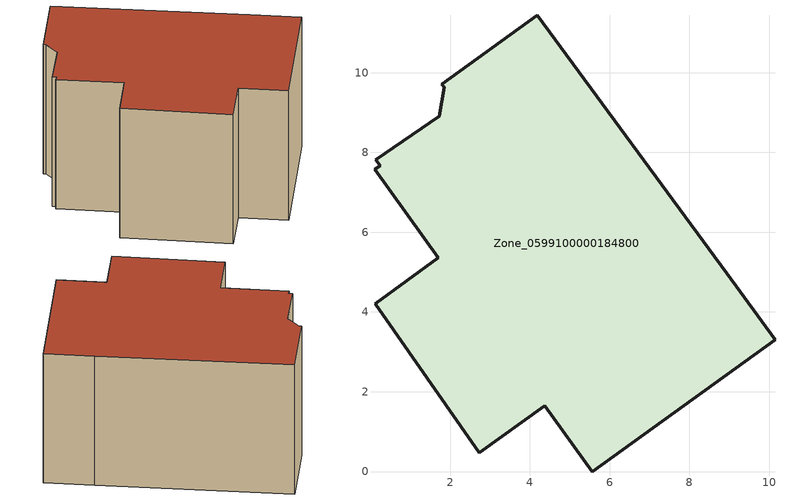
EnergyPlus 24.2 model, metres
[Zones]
Zone_0599100000184800
 floor ground (C_G): 1.73,8.91 1.85,9.63 1.79,9.71 4.18,11.44 8.94,4.98 10.14,3.3 5.56,0 4.37,1.65 2.73,0.47 0.12,4.21 1.7,5.36 0.1,7.58 0.25,7.67 0.14,7.81 z0
 wall outside (C_F): 1.85,9.63 1.73,8.91 0.14,7.81 0.25,7.67 0.1,7.58 1.7,5.36 0.12,4.21 2.73,0.47 4.37,1.65 5.56,0 10.14,3.3 8.94,4.98 4.18,11.44 1.79,9.71 1.85,9.63 z0:6.06
 roof outside (C_R): 0.14,7.81 0.25,7.67 0.1,7.58 1.7,5.36 0.12,4.21 2.73,0.47 4.37,1.65 5.56,0 10.14,3.3 8.94,4.98 4.18,11.44 1.79,9.71 1.85,9.63 1.73,8.91 z6.06
[BUILDING]
Pand.0599100000184800: North Axis=0; Terrain=City; Loads Convergence Tolerance Value=0.04; Temperature Convergence Tolerance Value=0.4; Solar Distribution=FullExterior; Maximum Number of Warmup Days=25; Minimum Number of Warmup Days=1
[Site:Location]
Rotterdam.The.Hague.AP_ZH_NLD Design_Conditions: Latitude=51.96; Longitude=4.45; Time Zone=1; Elevation=-4.5
[SITE:GROUNDTEMPERATURE:BUILDINGSURFACE]
18, 18, 18, 18, 18, 18, 18, 18, 18, 18, 18, 18
[MATERIAL] Thermal Absorptance=0.9; Solar Absorptance=0.7; Visible Absorptance=0.7
Name | Roughness | Thickness | Conductivity | Density | Specific Heat
G.TC.1946 | MediumSmooth | 0.15 | 1 | 540 | 1210
F.TC.1946 | Rough | 0.3 | 0.857143 | 1920 | 840
R.TC.1946 | MediumRough | 0.2 | 0.909091 | 1500 | 1000
[CONSTRUCTION]
C_G: G.TC.1946
C_F: F.TC.1946
C_R: R.TC.1946
[ZONE]
Zone_0599100000184800: Type=1; Multiplier=1; Ceiling Height=Autocalculate; Volume=Autocalculate; Floor Area=autocalculate; Part of Total Floor Area=Yes
[ZONEINFILTRATION:DESIGNFLOWRATE]
Infil_Zone_0599100000184800: Zone or ZoneList or Space or SpaceList=Zone_0599100000184800; Schedule=AlwaysOn; Design Flow Rate Calculation Method=Flow/Area; Flow Rate per Floor Area=0.003; Constant Term Coefficient=1; Temperature Term Coefficient=0; Velocity Term Coefficient=0; Velocity Squared Term Coefficient=0
[HVACTEMPLATE:ZONE:IDEALLOADSAIRSYSTEM]
Zone_0599100000184800: Maximum Heating Supply Air Temperature=50; Minimum Cooling Supply Air Temperature=13; Maximum Heating Supply Air Humidity Ratio=0.0156; Minimum Cooling Supply Air Humidity Ratio=0.0077; Heating Limit=NoLimit; Cooling Limit=NoLimit; Dehumidification Control Type=ConstantSensibleHeatRatio; Cooling Sensible Heat Ratio=0.7; Dehumidification Setpoint=60; Humidification Control Type=None; Humidification Setpoint=30; Outdoor Air Method=None; Outdoor Air Flow Rate per Person=0.00944; Outdoor Air Flow Rate per Zone Floor Area=0; Outdoor Air Flow Rate per Zone=0; Demand Controlled Ventilation Type=None; Outdoor Air Economizer Type=NoEconomizer; Heat Recovery Type=None; Sensible Heat Recovery Effectiveness=0.7; Latent Heat Recovery Effectiveness=0.65
[ZONECONTROL:THERMOSTAT]
ThermostatControl_Zone_0599100000184800: Zone or ZoneList=Zone_0599100000184800; Control Type Schedule=DualSetpointControlType; Control 1=Thermostat_Zone_0599100000184800; Temperature Difference Between Cutout And Setpoint=0
[THERMOSTATSETPOINT:DUALSETPOINT]
Thermostat_Zone_0599100000184800: Heating Setpoint Temperature Schedule=HeatingSetpoint_Zone_0599100000184800; Cooling Setpoint Temperature Schedule=CoolingSetpoint_Zone_0599100000184800
[SCHEDULE:COMPACT]
HeatingSetpoint_Zone_0599100000184800: Through: 12/31, For: AllDays, Until: 24:00, 21
CoolingSetpoint_Zone_0599100000184800: Through: 12/31, For: AllDays, Until: 24:00, 24
DualSetpointControlType: Through: 12/31, For: AllDays, Until: 24:00, 4
AlwaysOn: Through: 12/31, For: AllDays, Until: 24:00, 1
